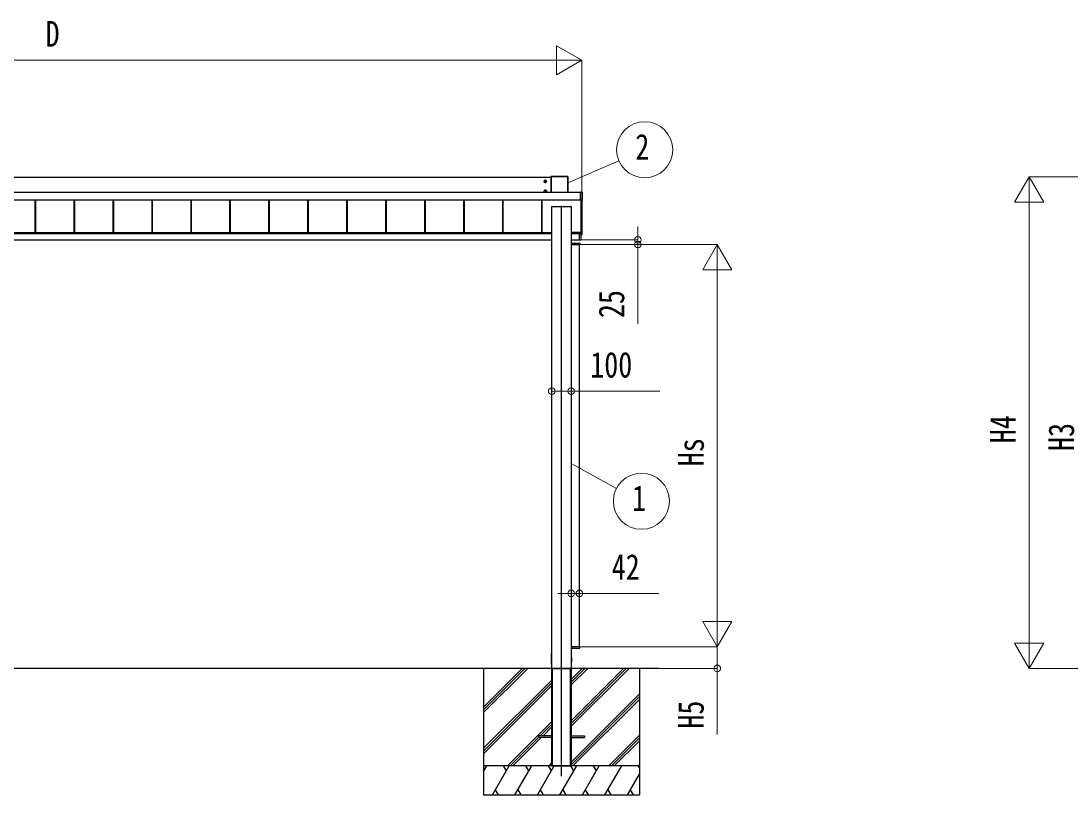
# Model space of a CAD drawing. Units: millimetres, scale not verified. Extents: x -16820 to 16820, y -11880 to 11880.
# Drawn here: x -10799 to -5410, y -8557 to -4584 of the extents above; entities that cross this region are included whole.
import ezdxf
from ezdxf.enums import TextEntityAlignment as Align

# ---------------------------------------------------------------- set-up
doc = ezdxf.new("R2010")
doc.units = ezdxf.units.MM
doc.header["$LTSCALE"] = 40
for name, color, linetype in [('0-3_YKK_11', 7, 'Continuous'), ('0-4_YKK_12', 2, 'Continuous'), ('0-5_YKK_A1', 4, 'Continuous')]:
    doc.layers.add(name, color=color, linetype=linetype)
doc.layers.add('0-6_YKK_D', color=6, linetype='Continuous', lineweight=18)
doc.styles.add('ＭＳ ゴシック', font='')
doc.styles.get('ＭＳ ゴシック').set_extended_font_data('MS Gothic')

msp = doc.modelspace()

# ---------------------------------------------------------------- linework, layer by layer
at = {"layer": '0-3_YKK_11'}
for p, q in [((-13172.14, -5385.95), (-8078.14, -5385.95)), ((-8078.14, -5464.39), (-8078.14, -5382.23)), ((-8077.64, -5381.73), (-7992.64, -5381.73)), ((-7992.14, -5382.23), (-7992.14, -5464.39)), ((-8100.89, -5407.7), (-8115.39, -5407.7)), ((-8108.14, -5400.45), (-8108.14, -5414.95)), ((-8107.38, -5405.42), (-8107.38, -5404.7)), ((-7926.64, -5464.39), (-13323.64, -5464.39)), ((-8100.89, -5457.66), (-8115.39, -5457.66)), ((-8108.14, -5450.41), (-8108.14, -5464.91)), ((-8107.38, -5455.38), (-8107.38, -5454.66)), ((-7919.14, -5463.12), (-7924.84, -5463.12)), ((-7918.64, -5505.59), (-7918.64, -5463.62)), ((-7926.64, -5504.51), (-13323.64, -5504.51)), ((-10726.64, -5670.73), (-10726.64, -5504.51)), ((-10724.04, -5670.73), (-10724.04, -5504.51)), ((-10723.64, -5670.73), (-10723.64, -5504.51)), ((-10526.64, -5670.73), (-10526.64, -5504.51)), ((-10524.04, -5670.73), (-10524.04, -5504.51)), ((-10523.64, -5670.73), (-10523.64, -5504.51)), ((-10326.64, -5670.73), (-10326.64, -5504.51)), ((-10324.04, -5670.73), (-10324.04, -5504.51)), ((-10323.64, -5670.73), (-10323.64, -5504.51)), ((-10126.64, -5670.73), (-10126.64, -5504.51)), ((-10124.04, -5670.73), (-10124.04, -5504.51)), ((-10123.64, -5670.73), (-10123.64, -5504.51)), ((-9926.64, -5670.73), (-9926.64, -5504.51)), ((-9924.04, -5670.73), (-9924.04, -5504.51)), ((-9923.64, -5670.73), (-9923.64, -5504.51)), ((-9726.64, -5670.73), (-9726.64, -5504.51)), ((-9724.04, -5670.73), (-9724.04, -5504.51)), ((-9723.64, -5670.73), (-9723.64, -5504.51)), ((-9526.64, -5670.73), (-9526.64, -5504.51)), ((-9524.04, -5670.73), (-9524.04, -5504.51)), ((-9523.64, -5670.73), (-9523.64, -5504.51)), ((-9326.64, -5670.73), (-9326.64, -5504.51)), ((-9324.04, -5670.73), (-9324.04, -5504.51)), ((-9323.64, -5670.73), (-9323.64, -5504.51)), ((-9126.64, -5670.73), (-9126.64, -5504.51)), ((-9124.04, -5670.73), (-9124.04, -5504.51)), ((-9123.64, -5670.73), (-9123.64, -5504.51)), ((-8926.64, -5670.73), (-8926.64, -5504.51)), ((-8924.04, -5670.73), (-8924.04, -5504.51)), ((-8923.64, -5670.73), (-8923.64, -5504.51)), ((-8726.64, -5670.73), (-8726.64, -5504.51)), ((-8724.04, -5670.73), (-8724.04, -5504.51)), ((-8723.64, -5670.73), (-8723.64, -5504.51)), ((-8526.64, -5670.73), (-8526.64, -5504.51)), ((-8524.04, -5670.73), (-8524.04, -5504.51)), ((-8523.64, -5670.73), (-8523.64, -5504.51)), ((-8326.64, -5670.73), (-8326.64, -5504.51)), ((-8324.04, -5670.73), (-8324.04, -5504.51)), ((-8323.64, -5670.73), (-8323.64, -5504.51)), ((-8126.64, -5670.73), (-8126.64, -5504.51)), ((-8124.04, -5670.73), (-8124.04, -5504.51)), ((-8123.64, -5670.73), (-8123.64, -5504.51)), ((-8075.14, -5536.1), (-8075.14, -5536.39)), ((-8072.94, -5536.09), (-8074.84, -5536.09)), ((-8072.64, -5536.39), (-8072.64, -5536.1)), ((-8072.64, -5536.3), (-8071.64, -5536.3)), ((-8071.14, -5536.39), (-8071.14, -5536.31)), ((-7979.14, -5536.39), (-7979.14, -5536.31)), ((-7978.64, -5536.3), (-7977.64, -5536.3)), ((-7977.64, -5536.39), (-7977.64, -5536.1)), ((-7975.44, -5536.09), (-7977.34, -5536.09)), ((-7975.14, -5536.1), (-7975.14, -5536.39)), ((-7925.44, -5505.92), (-7926.64, -5505.92)), ((-7926.64, -5505.92), (-7926.64, -5505.92)), ((-7925.44, -5505.92), (-7925.44, -5505.92)), ((-7924.84, -5506.09), (-7919.14, -5506.09)), ((-13175.14, -5670.73), (-8075.14, -5670.73)), ((-13175.14, -5675.6), (-8075.14, -5675.6)), ((-7975.14, -5675.6), (-7932.14, -5675.6)), ((-7925.95, -5675.58), (-7925.96, -5675.58)), ((-7925.95, -5675.58), (-7925.94, -5675.58)), ((-7925.94, -5675.58), (-7925.64, -5675.88)), ((-7975.44, -7907.09), (-8074.84, -7907.09)), ((-8072.64, -8407.09), (-8072.64, -7907.09)), ((-8071.14, -8407.09), (-8071.14, -7907.09)), ((-7979.14, -8407.09), (-7979.14, -7907.09)), ((-7977.64, -8407.09), (-7977.64, -7907.09))]:
    msp.add_line(p, q, dxfattribs=at)
for points in [[(-8113.14, -5404.81), (-8113.14, -5410.58), (-8108.14, -5413.47), (-8103.14, -5410.58), (-8103.14, -5404.81), (-8108.14, -5401.92)], [(-8113.14, -5454.78), (-8113.14, -5460.55), (-8108.14, -5463.44), (-8103.14, -5460.55), (-8103.14, -5454.78), (-8108.14, -5451.89)]]:
    msp.add_lwpolyline(points, close=True, dxfattribs=at)
for points in [[(-8110.42, -5406.94), (-8111.14, -5406.94), (-8111.14, -5408.46), (-8110.42, -5408.46)], [(-8107.38, -5404.7), (-8108.9, -5404.7), (-8108.9, -5405.42)], [(-8108.9, -5409.98), (-8108.9, -5410.7), (-8107.38, -5410.7), (-8107.38, -5409.98)], [(-8105.86, -5408.46), (-8105.14, -5408.46), (-8105.14, -5406.94), (-8105.86, -5406.94)], [(-8110.42, -5456.9), (-8111.14, -5456.9), (-8111.14, -5458.42), (-8110.42, -5458.42)], [(-8107.38, -5454.66), (-8108.9, -5454.66), (-8108.9, -5455.38)], [(-8108.9, -5459.94), (-8108.9, -5460.66), (-8107.38, -5460.66), (-8107.38, -5459.94)], [(-8105.86, -5458.42), (-8105.14, -5458.42), (-8105.14, -5456.9), (-8105.86, -5456.9)], [(-7926.64, -5505.92), (-7926.64, -5505.37), (-7926.64, -5504.85), (-7926.64, -5463.8), (-7926.64, -5463.32), (-7926.64, -5463.17), (-7926.64, -5463.17), (-7925.44, -5463.17)], [(-8075.14, -8407.09), (-8075.14, -7903.09), (-8075.14, -5536.39), (-8074.84, -5536.39), (-7975.44, -5536.39), (-7975.14, -5536.39), (-7975.14, -7903.09), (-7975.14, -8407.09)], [(-7920.14, -5506.09), (-7920.14, -5678.51), (-7920.14, -5679.08), (-7925.64, -5679.42)], [(-7925.14, -5505.93), (-7925.14, -5679.06), (-7920.64, -5679.06), (-7920.14, -5678.56)], [(-7925.64, -5680.68), (-7919.14, -5680.27), (-7919.14, -5679.55), (-7919.14, -5638.03), (-7920.14, -5637.96)], [(-13175.14, -5707.09), (-13174.77, -5707.09), (-13174.29, -5707.09), (-8075.99, -5707.09), (-8075.51, -5707.09), (-8075.14, -5707.09)], [(-8076.01, -5707.09), (-8076.16, -5709.59), (-8075.64, -5709.59), (-8075.14, -5709.59)], [(-7928.14, -5671.08), (-7928.14, -5671.02), (-7928.14, -5670.73), (-7975.14, -5670.73)], [(-7975.14, -5707.09), (-7974.77, -5707.09), (-7974.29, -5707.09), (-7932.14, -5707.09)], [(-7975.14, -5709.59), (-7974.64, -5709.59), (-7974.12, -5709.59), (-7974.27, -5707.09)], [(-7925.64, -5670.34), (-7925.64, -5672.3), (-7925.64, -5675.88), (-7925.64, -5709.24), (-7932.14, -5709.64), (-7932.14, -5709.34), (-7932.14, -5675.87), (-7932.14, -5675.57), (-7925.95, -5675.58)], [(-7927.14, -5670.34), (-7927.14, -5671.08), (-7932.14, -5671.07), (-7932.14, -5675.37), (-7932.14, -5675.57)], [(-7925.14, -5670.04), (-7925.44, -5670.34), (-7928.64, -5670.34), (-7928.64, -5670.73)], [(-7926.14, -5672.79), (-7926.14, -5675.38), (-7926.14, -5675.4)], [(-7925.94, -5675.58), (-7925.94, -5675.58), (-7925.94, -5675.58)], [(-7925.64, -5680.1), (-7925.32, -5680.4), (-7919.61, -5680.05), (-7919.14, -5679.55)], [(-8075.14, -7832.59), (-8076.87, -7832.59), (-8077.37, -7832.59), (-8077.64, -7863.79), (-8077.44, -7887.09), (-8076.94, -7887.09), (-8075.14, -7887.09)], [(-7975.14, -7887.09), (-7973.34, -7887.09), (-7972.84, -7887.09), (-7972.64, -7863.79), (-7972.91, -7832.59), (-7973.41, -7832.59), (-7975.14, -7832.59)]]:
    msp.add_lwpolyline(points, dxfattribs=at)
for centre, radius in [((-8108.14, -5407.7), 6.25), ((-8108.14, -5407.7), 5), ((-8108.14, -5457.66), 6.25), ((-8108.14, -5457.66), 5)]:
    msp.add_circle(centre, radius, dxfattribs=at)
for centre, radius, start, end in [((-8108.14, -5407.7), 5.58, 153.74848, 206.25152), ((-8108.14, -5407.7), 5.58, 93.74848, 146.25152), ((-8108.14, -5407.7), 5.58, 213.74848, 266.25152), ((-8110.42, -5405.42), 1.52, 270, 0), ((-8110.42, -5409.98), 1.52, 0, 90), ((-8108.14, -5407.7), 5.58, 33.74848, 86.25152), ((-8108.14, -5407.7), 5.58, 273.74848, 326.25152), ((-8105.86, -5405.42), 1.52, 180, 270), ((-8105.86, -5409.98), 1.52, 90, 180), ((-8108.14, -5407.7), 5.58, 333.74848, 26.25152), ((-8108.14, -5457.66), 5.58, 153.74848, 206.25152), ((-8108.14, -5457.66), 5.58, 93.74848, 146.25152), ((-8108.14, -5457.66), 5.58, 213.74848, 266.25152), ((-8110.42, -5455.38), 1.52, 270, 0), ((-8110.42, -5459.94), 1.52, 0, 90), ((-8108.14, -5457.66), 5.58, 33.74848, 86.25152), ((-8108.14, -5457.66), 5.58, 273.74848, 326.25152), ((-8105.86, -5455.38), 1.52, 180, 270), ((-8105.86, -5459.94), 1.52, 90, 180), ((-8108.14, -5457.66), 5.58, 333.74848, 26.25152), ((-7925, -5461.75), 1.41, 271.33232, 274.49739), ((-7925.35, -5508.53), 2.62, 81.42612, 92.09097)]:
    msp.add_arc(centre, radius, start, end, dxfattribs=at)
for centre, major_axis, ratio, start_param, end_param in [((-8077.64, -5382.23), (0.382, -0.325), 0.996231, 2.2770247, 3.8440941), ((-7992.64, -5382.23), (0.382, 0.325), 0.996231, 5.5806839, 7.1477533), ((-7925.44, -5463.15), (0.6, 0), 0.026226, 4.712389, 5.6461648), ((-7924.84, -5463.42), (0, 0.3), 0.998743, 6.2831853, 6.8214342), ((-7919.14, -5463.62), (0.382, 0.325), 0.996231, 5.5806839, 7.1477533), ((-8074.84, -5536.1), (0.3, 0), 0.034921, 1.5707963, 3.1415927), ((-8072.94, -5536.1), (0.3, 0), 0.034921, 6.2831853, 7.8539816), ((-8071.64, -5536.31), (0.5, 0), 0.034921, 6.2831853, 7.8539816), ((-7978.64, -5536.31), (0.5, 0), 0.034921, 1.5707963, 3.1415927), ((-7977.34, -5536.1), (0.3, 0), 0.034921, 1.5707963, 3.1415927), ((-7975.44, -5536.1), (0.3, 0), 0.034921, 6.2831853, 7.8539816), ((-7924.84, -5505.79), (0, 0.3), 0.998743, 2.0534275, 3.1415927), ((-7919.14, -5505.59), (0.382, -0.325), 0.996231, 5.4186173, 6.9856867), ((-7925.94, -5672.8), (-0.108, 0.169), 0.994155, 5.7105836, 7.28138), ((-7925.94, -5675.38), (0.145, 0.15), 0.921201, 2.3804184, 3.9145081)]:
    msp.add_ellipse(centre, major_axis=major_axis, ratio=ratio, start_param=start_param, end_param=end_param, dxfattribs=at)
at = {"layer": '0-4_YKK_12'}
msp.add_line((-8025.14, -8459.59), (-8025.14, -5533.89), dxfattribs=at)
at = {"layer": '0-5_YKK_A1'}
for p, q in [((-8077.8, -5382.38), (-8078.14, -5382.23)), ((-8077.8, -5464.39), (-8077.8, -5382.38)), ((-8077.64, -5381.73), (-8077.3, -5381.88)), ((-8077.3, -5381.88), (-8077.3, -5382.36)), ((-8077.3, -5381.88), (-7992.98, -5381.88)), ((-8077.3, -5382.36), (-8077.3, -5464.39)), ((-7992.98, -5382.36), (-8077.3, -5382.36)), ((-7992.98, -5381.88), (-7992.64, -5381.73)), ((-7992.98, -5381.88), (-7992.98, -5382.36)), ((-7992.98, -5464.39), (-7992.98, -5382.36)), ((-7992.14, -5382.23), (-7992.48, -5382.38)), ((-7992.48, -5382.38), (-7992.48, -5464.39)), ((-7926.64, -5464.87), (-13323.64, -5464.87)), ((-7925.44, -5463.17), (-7926.64, -5463.17)), ((-7919.6, -5463.8), (-7926.64, -5463.8)), ((-7925.44, -5463.17), (-7925.44, -5463.17)), ((-7924.84, -5463.15), (-7924.89, -5463.16)), ((-7924.84, -5463.12), (-7924.84, -5463.15)), ((-7919.6, -5463.32), (-7919.14, -5463.12)), ((-7919.6, -5504.85), (-7919.6, -5463.8)), ((-7918.64, -5463.62), (-7919.1, -5463.82)), ((-7919.1, -5463.82), (-7919.1, -5504.87)), ((-7926.64, -5503.85), (-13323.64, -5503.85)), ((-7926.64, -5504.37), (-13323.64, -5504.37)), ((-7926.64, -5504.51), (-13323.64, -5504.51)), ((-8074.84, -5536.09), (-8074.84, -5536.39)), ((-8072.94, -5536.09), (-8072.94, -5536.39)), ((-8071.64, -5536.3), (-8071.64, -5536.39)), ((-7978.64, -5536.3), (-7978.64, -5536.39)), ((-7977.34, -5536.09), (-7977.34, -5536.39)), ((-7975.44, -5536.09), (-7975.44, -5536.39)), ((-7926.64, -5504.85), (-7919.6, -5504.85)), ((-7919.6, -5505.37), (-7926.64, -5505.37)), ((-7926.64, -5505.92), (-7925.44, -5505.92)), ((-7924.84, -5505.98), (-7924.84, -5506.09)), ((-7919.6, -5504.85), (-7919.6, -5505.37)), ((-7919.14, -5506.09), (-7919.6, -5505.37)), ((-7919.1, -5504.87), (-7918.64, -5505.59)), ((-8075.14, -5672.74), (-13175.14, -5672.74)), ((-8075.51, -5707.09), (-8075.64, -5709.27)), ((-7932.14, -5672.74), (-7975.14, -5672.74)), ((-7975.14, -5709.27), (-7974.64, -5709.27)), ((-7974.64, -5709.27), (-7974.77, -5707.09)), ((-7974.64, -5709.59), (-7974.64, -5709.27)), ((-7926.42, -5675.38), (-7932.14, -5675.37)), ((-7932.14, -5675.87), (-7925.94, -5675.88)), ((-7926.42, -5672.79), (-7926.42, -5675.38)), ((-7926.42, -5672.79), (-7926.14, -5672.79)), ((-7926.42, -5675.38), (-7926.14, -5675.38)), ((-7925.94, -5675.58), (-7925.94, -5672.6)), ((-7925.92, -5670.34), (-7925.92, -5672.3)), ((-7925.92, -5672.3), (-7925.64, -5672.3)), ((-7925.92, -5675.88), (-7925.64, -5675.88)), ((-7925.64, -5708.96), (-7925.92, -5708.96)), ((-7925.64, -5680.68), (-7919.61, -5680.3)), ((-7925.32, -5680.4), (-7925.32, -5680.44)), ((-7919.61, -5680.3), (-7919.61, -5680.05)), ((-7919.61, -5680.3), (-7919.61, -5680.3)), ((-7973.14, -5732.09), (-7973.14, -5725.59)), ((-7973.14, -7796.09), (-7973.14, -5732.09)), ((-7973.14, -5732.09), (-7933.14, -5732.09)), ((-7972.14, -5732.09), (-7973.14, -5732.09)), ((-7972.14, -5724.59), (-7962.23, -5724.59)), ((-7960.24, -5724.59), (-7962.23, -5724.59)), ((-7959.84, -5732.09), (-7960.84, -5732.09)), ((-7960.24, -5724.59), (-7932.23, -5724.59)), ((-7933.14, -7796.09), (-7933.14, -5732.09)), ((-7933.14, -7796.09), (-7973.14, -7796.09)), ((-7973.14, -7796.09), (-7973.14, -7802.59)), ((-7972.14, -7796.09), (-7973.14, -7796.09)), ((-7972.14, -7803.59), (-7962.23, -7803.59)), ((-7960.24, -7803.59), (-7962.23, -7803.59)), ((-7959.84, -7796.09), (-7960.84, -7796.09)), ((-7960.24, -7803.59), (-7932.23, -7803.59)), ((-7525.14, -7907.09), (-13175.14, -7907.09)), ((-8425.14, -7907.09), (-8425.14, -8557.09)), ((-8425.14, -8133.72), (-8198.51, -7907.09)), ((-8425.14, -8105.43), (-8226.79, -7907.09)), ((-8425.14, -8119.57), (-8212.71, -7907.14)), ((-8075.14, -7907.09), (-8074.84, -7907.09)), ((-8075.14, -7907.09), (-8075.14, -8407.09)), ((-7975.14, -7907.09), (-7975.14, -8407.09)), ((-7975.14, -7992.08), (-7890.14, -7907.09)), ((-7975.14, -7977.94), (-7904.29, -7907.09)), ((-7975.14, -7963.8), (-7918.43, -7907.09)), ((-7975.14, -8204.22), (-7678.05, -7907.12)), ((-7975.14, -8190.07), (-7692.19, -7907.13)), ((-7975.14, -8175.93), (-7706.33, -7907.13)), ((-7625.14, -7907.09), (-7625.14, -8557.09)), ((-8425.14, -8317.56), (-8075.14, -7967.57)), ((-8425.14, -8331.7), (-8075.14, -7981.71)), ((-8425.14, -8345.85), (-8075.14, -7995.85)), ((-7975.14, -8388.06), (-7625.14, -8038.06)), ((-7975.14, -8402.2), (-7625.14, -8052.21)), ((-7965.88, -8407.09), (-7625.14, -8066.35)), ((-8302.53, -8407.09), (-8075.14, -8179.7)), ((-8133.89, -8252.59), (-8075.14, -8193.84)), ((-8119.75, -8252.59), (-8075.14, -8207.98)), ((-8288.39, -8407.09), (-8142.64, -8261.34)), ((-8274.25, -8407.09), (-8128.75, -8261.59)), ((-8142.64, -8252.59), (-8142.64, -8261.59)), ((-8075.14, -8252.59), (-8142.64, -8252.59)), ((-8075.14, -8261.59), (-8142.64, -8261.59)), ((-7975.14, -8252.59), (-7907.64, -8252.59)), ((-7975.14, -8261.59), (-7907.64, -8261.59)), ((-7907.64, -8252.59), (-7907.64, -8261.59)), ((-7782.03, -8407.09), (-7625.14, -8250.2)), ((-7767.89, -8407.09), (-7625.14, -8264.34)), ((-7753.75, -8407.09), (-7625.14, -8278.48)), ((-7625.14, -8407.09), (-8425.14, -8407.09)), ((-8425.14, -8436.03), (-8408.43, -8407.09)), ((-7625.14, -8407.09), (-8425.14, -8407.09)), ((-8379.57, -8557.09), (-8292.96, -8407.09)), ((-8307.96, -8433.07), (-8322.96, -8407.09)), ((-8264.1, -8557.09), (-8177.49, -8407.09)), ((-8192.49, -8433.07), (-8207.49, -8407.09)), ((-8148.62, -8557.09), (-8062.02, -8407.09)), ((-8077.02, -8433.07), (-8092.03, -8407.09)), ((-8090.4, -8407.09), (-8075.14, -8391.83)), ((-8075.14, -8407.09), (-7975.14, -8407.09)), ((-8033.16, -8557.09), (-7946.55, -8407.09)), ((-7961.55, -8433.07), (-7976.55, -8407.09)), ((-7917.68, -8557.09), (-7831.08, -8407.09)), ((-7846.08, -8433.07), (-7861.08, -8407.09)), ((-7802.21, -8557.09), (-7715.61, -8407.09)), ((-7625.14, -8415.75), (-7630.14, -8407.09)), ((-8423.43, -8433.07), (-8425.14, -8430.11)), ((-7686.74, -8557.09), (-7625.14, -8450.39)), ((-8425.14, -8557.09), (-7625.14, -8557.09)), ((-8364.57, -8531.11), (-8349.57, -8557.09)), ((-8249.1, -8531.11), (-8234.1, -8557.09)), ((-8133.63, -8531.11), (-8118.63, -8557.09)), ((-8018.16, -8531.11), (-8003.16, -8557.09)), ((-7902.69, -8531.11), (-7887.69, -8557.09)), ((-7787.22, -8531.11), (-7772.22, -8557.09)), ((-7671.75, -8531.11), (-7656.75, -8557.09))]:
    msp.add_line(p, q, dxfattribs=at)
for points in [[(-7926.64, -5463.32), (-7919.6, -5463.32), (-7919.6, -5463.8)], [(-8075.64, -5709.59), (-8075.64, -5709.27), (-8075.14, -5709.27)], [(-7925.92, -5675.88), (-7925.92, -5708.96), (-7932.14, -5709.34)], [(-7960.84, -5732.09), (-7961.83, -5732.09), (-7972.14, -5732.09)], [(-7931.24, -5725.53), (-7930.84, -5732.09), (-7931.83, -5732.09), (-7959.84, -5732.09)], [(-7960.84, -7796.09), (-7961.83, -7796.09), (-7972.14, -7796.09)], [(-7931.24, -7802.65), (-7930.84, -7796.09), (-7931.83, -7796.09), (-7959.84, -7796.09)], [(-8074.84, -7907.09), (-7975.44, -7907.09), (-7975.14, -7907.09)]]:
    msp.add_lwpolyline(points, dxfattribs=at)
for centre, radius, start, end in [((-8077.3, -5382.38), 0.5, 90.15046, 179.81463), ((-8077.42, -5386.48), 4.12, 88.40447, 95.35624), ((-7992.98, -5382.38), 0.5, 0.18537, 89.84954), ((-7992.86, -5386.48), 4.12, 84.64376, 91.59553), ((-7919.6, -5463.82), 0.5, 0.18537, 89.84954), ((-7919.49, -5467.92), 4.12, 84.64376, 91.59553), ((-7924.84, -5505.67), 0.301, 243.24083, 270.00691), ((-7919.49, -5508.97), 4.12, 84.64376, 91.59553), ((-7919.6, -5504.87), 0.502, 270.31408, 359.651), ((-7926.36, -5677.37), 1.98, 83.79926, 91.95127), ((-7927.19, -5675.8), 1.25, 356.45735, 10.27369), ((-7927.15, -5675.76), 1.21, 354.17006, 8.37745), ((-7927.27, -5672.36), 1.35, 350.09675, 2.91202), ((-7925.94, -5672.3), 0.3, 269.98255, 359.98254), ((-7927.14, -5675.8), 1.22, 356.27163, 10.47203), ((-7927.15, -5709.11), 1.24, 353.06854, 6.93146), ((-7925.34, -5680.14), 0.3, 180.0189, 273.51595), ((-7919.64, -5679.8), 0.5, 273.48119, 359.98396), ((-7972.14, -5725.59), 1, 90, 180), ((-7932.23, -5725.59), 1, 3.5, 90), ((-7972.14, -7802.59), 1, 180, 270), ((-7932.23, -7802.59), 1, 270, 356.5)]:
    msp.add_arc(centre, radius, start, end, dxfattribs=at)
for centre, major_axis, ratio, start_param, end_param in [((-7925.44, -5463.15), (0.6, 0), 0.026226, 5.6461648, 6.2831853), ((-7925.44, -5505.98), (0.6, 0), 0.096025, 6.2831853, 7.8539816), ((-8075.64, -5709.29), (0.5, -0.018), 0.036539, 1.5736281, 3.1406975), ((-7974.64, -5709.29), (0.5, 0.018), 0.036539, 0.0008951, 1.5679645), ((-7925.92, -5672.8), (-0.301, 0.4), 0.997782, 5.6362522, 7.2070486), ((-7926.44, -5675.38), (-0.001, 0.2), 0.09157, 4.6769241, 4.7117655), ((-7925.94, -5675.38), (0.482, 0.007), 0.414889, 3.1353871, 4.6694768), ((-7925.92, -5675.38), (-0.301, 0.4), 0.997782, 2.4579529, 2.4946596), ((-7925.92, -5680.48), (0.6, 0.037), 0.034769, 5.198958, 6.2810574)]:
    msp.add_ellipse(centre, major_axis=major_axis, ratio=ratio, start_param=start_param, end_param=end_param, dxfattribs=at)
at = {"layer": '0-6_YKK_D'}
for p, q in [((-7920.14, -4785.95), (-8050.05, -4710.95)), ((-8050.05, -4710.95), (-8050.05, -4860.95)), ((-13180.14, -4785.95), (-8070.14, -4785.95)), ((-7920.14, -4785.95), (-8179.95, -4785.95)), ((-7920.14, -4785.95), (-8050.05, -4860.95)), ((-7920.14, -5505.09), (-7920.14, -4784.95)), ((-7992.14, -5414.86), (-7730.15, -5302.28)), ((-5624.11, -5384.33), (-5699.11, -5514.24)), ((-3851.15, -5384.33), (-5625.11, -5384.33)), ((-5624.11, -5384.33), (-5549.11, -5514.24)), ((-5624.11, -5384.33), (-5624.11, -5644.14)), ((-5699.11, -5514.24), (-5549.11, -5514.24)), ((-5624.11, -5534.33), (-5624.11, -7757.09)), ((-7633.14, -5707.09), (-7633.14, -5639.09)), ((-7974.14, -5707.09), (-7632.14, -5707.09)), ((-7633.14, -5707.09), (-7633.14, -5732.09)), ((-7932.14, -5732.09), (-7632.14, -5732.09)), ((-7932.14, -5732.09), (-7224.14, -5732.09)), ((-7633.14, -5732.09), (-7633.14, -6139.29)), ((-7225.14, -5732.09), (-7300.14, -5861.99)), ((-7225.14, -5732.09), (-7150.14, -5861.99)), ((-7225.14, -5732.09), (-7225.14, -5991.9)), ((-7300.14, -5861.99), (-7150.14, -5861.99)), ((-7225.14, -5882.09), (-7225.14, -7646.09)), ((-8075.14, -6481.55), (-8075.14, -6485.07)), ((-7975.14, -6854.81), (-7742.87, -6983.91)), ((-7975.14, -7522.11), (-8043.14, -7522.11)), ((-7975.14, -7522.11), (-7933.14, -7522.11)), ((-7933.14, -7522.11), (-7525.94, -7522.11)), ((-7225.14, -7796.09), (-7225.14, -7536.28)), ((-5624.11, -7907.09), (-5624.11, -7647.28)), ((-7225.14, -7796.09), (-7300.14, -7666.18)), ((-7150.14, -7666.18), (-7300.14, -7666.18)), ((-7225.14, -7796.09), (-7150.14, -7666.18)), ((-7932.14, -7796.09), (-7224.14, -7796.09)), ((-7932.14, -7796.09), (-7224.14, -7796.09)), ((-5624.11, -7907.09), (-5699.11, -7777.18)), ((-5549.11, -7777.18), (-5699.11, -7777.18)), ((-5624.11, -7907.09), (-5549.11, -7777.18)), ((-7974.14, -7907.09), (-7224.14, -7907.09)), ((-4585.31, -7907.09), (-5625.11, -7907.09))]:
    msp.add_line(p, q, dxfattribs=at)
for points in [[(-8075.14, -6484.07), (-7975.14, -6484.07), (-7520.74, -6484.07)], [(-7225.14, -7796.09), (-7225.14, -7907.09), (-7225.14, -8246.29)]]:
    msp.add_lwpolyline(points, dxfattribs=at)
for centre, radius in [((-7597.85, -5245.42), 144), ((-7633.14, -5707.09), 17), ((-7633.14, -5732.09), 17), ((-8075.14, -6484.07), 17), ((-7975.14, -6484.07), 17), ((-7614.52, -7049.21), 144), ((-7975.14, -7522.11), 17), ((-7933.14, -7522.11), 17), ((-7225.14, -7907.09), 17)]:
    msp.add_circle(centre, radius, dxfattribs=at)

# ---------------------------------------------------------------- texts
at = {"layer": '0-6_YKK_D', "style": 'ＭＳ ゴシック', "width": 0.8}
for s, p in [('D', (-10673.14, -4755.95)), ('2', (-7645.85, -5335.42)), ('100', (-7877.14, -6454.07)), ('1', (-7662.52, -7139.21)), ('42', (-7767.14, -7492.11))]:
    msp.add_text(s, height=132, dxfattribs=at).set_placement(p, align=Align.BOTTOM_LEFT)
for s, p in [('25', (-7663.14, -6109.29)), ('H4', (-5654.11, -6751.31)), ('H3', (-5354.11, -6791.34)), ('Hs', (-7255.14, -6869.69)), ('H5', (-7255.14, -8216.29))]:
    msp.add_text(s, height=132, rotation=90, dxfattribs=at).set_placement(p, align=Align.BOTTOM_LEFT)

doc.saveas('drawing.dxf')
